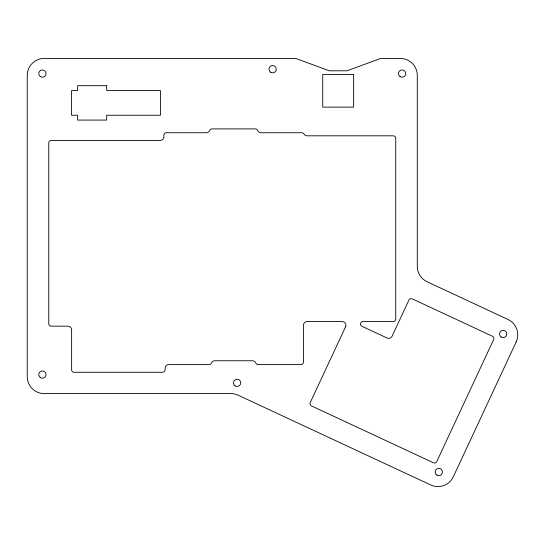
<?xml version="1.0" encoding="UTF-8"?>
<svg xmlns="http://www.w3.org/2000/svg" width="545" height="545" viewBox="0 0 545 545"><rect width="100%" height="100%" fill="white"/><g stroke="black" fill="none" stroke-linecap="round" stroke-linejoin="round"><path stroke-width="0.82" d="M345.578 326.796L310.228 402.605A2.459 2.459 0 0 0 311.413 405.875L433.479 462.8A2.459 2.459 0 0 0 436.749 461.608L493.675 339.542A2.459 2.459 0 0 0 492.482 336.272L412.218 298.844A2.459 2.459 0 0 0 408.948 300.036L392.053 336.265A3.692 3.692 0 0 1 387.154 338.05L361.819 326.237A2.459 2.459 0 0 1 362.861 321.55L393.272 321.55A2.459 2.459 0 0 0 395.731 319.084L395.731 138.273A2.459 2.459 0 0 0 393.272 135.814L307.169 135.814A3.692 3.692 0 0 1 303.974 133.968A2.459 2.459 0 0 0 301.841 132.742L261.041 132.742A3.692 3.692 0 0 1 257.622 130.432A2.459 2.459 0 0 0 255.339 128.899L212.012 128.899A2.459 2.459 0 0 0 209.73 130.432A3.692 3.692 0 0 1 206.31 132.742L166.334 132.742A2.459 2.459 0 0 0 163.875 135.201L163.875 136.74A3.692 3.692 0 0 1 160.182 140.426L51.196 140.426A2.418 2.418 0 0 0 48.777 142.851L48.777 323.737A2.418 2.418 0 0 0 51.196 326.162L67.934 326.162A3.692 3.692 0 0 1 71.62 329.848L71.62 369.823A2.459 2.459 0 0 0 74.086 372.283L162.642 372.283A2.459 2.459 0 0 0 165.101 369.823L165.101 368.291A3.692 3.692 0 0 1 168.793 364.598L209.219 364.598A2.459 2.459 0 0 0 211.501 363.059A3.692 3.692 0 0 1 214.921 360.756L252.437 360.756A3.692 3.692 0 0 1 255.857 363.059A2.459 2.459 0 0 0 258.132 364.598L301.017 364.598A2.459 2.459 0 0 0 303.476 362.139L303.476 325.236A3.692 3.692 0 0 1 307.169 321.55L342.233 321.55A3.692 3.692 0 0 1 345.578 326.796M516.163 341.981L453.297 476.8A16.95 16.95 0 0 1 430.775 485.002L238.117 395.18A16.95 16.95 0 0 0 230.957 393.592L44.2 393.592A16.95 16.95 0 0 1 27.25 376.649L27.25 75.367A16.95 16.95 0 0 1 44.2 58.417L295.697 58.417L329.303 70.796L347.083 70.796L380.696 58.417L400.337 58.417A16.95 16.95 0 0 1 417.286 75.367L417.286 266.376A16.95 16.95 0 0 0 427.069 281.738L507.967 319.459A16.95 16.95 0 0 1 516.163 341.981M353.657 74.433L322.735 74.433L322.735 107.12L353.657 107.12L353.657 74.433M106.684 85.688L77.628 85.688L77.628 90.531L71.579 90.531L71.579 115.233L77.628 115.233L77.628 120.077L106.684 120.077L106.684 115.233L160.421 115.233L160.421 90.531L106.684 90.531L106.684 85.688M270.586 72.199A3.631 3.631 0 0 0 276.233 69.419A3.631 3.631 0 0 0 271.001 65.925A3.631 3.631 0 0 0 270.586 72.199M400.084 76.607A3.631 3.631 0 0 0 405.725 73.82A3.631 3.631 0 0 0 400.5 70.325A3.631 3.631 0 0 0 400.084 76.607M501.155 336.98A3.631 3.631 0 0 0 506.796 334.194A3.631 3.631 0 0 0 501.564 330.699A3.631 3.631 0 0 0 501.155 336.98M436.981 475.158A3.631 3.631 0 0 0 442.431 472.011A3.631 3.631 0 0 0 436.981 468.864A3.631 3.631 0 0 0 436.981 475.158M235.086 385.853A3.631 3.631 0 0 0 240.727 383.067A3.631 3.631 0 0 0 235.495 379.572A3.631 3.631 0 0 0 235.086 385.853M40.602 377.733A3.631 3.631 0 0 0 46.046 374.585A3.631 3.631 0 0 0 40.602 371.438A3.631 3.631 0 0 0 40.602 377.733M40.398 76.607A3.631 3.631 0 0 0 46.039 73.82A3.631 3.631 0 0 0 40.807 70.325A3.631 3.631 0 0 0 40.398 76.607"/></g></svg>
